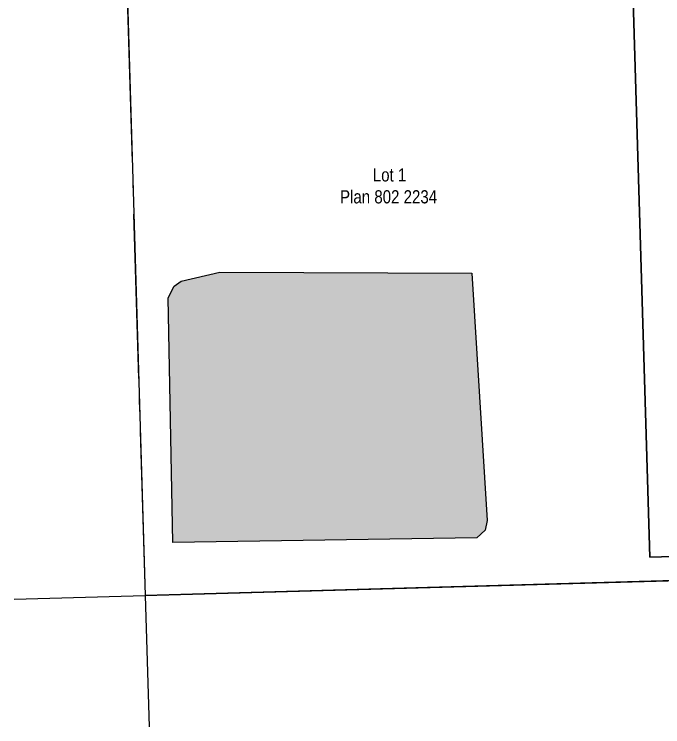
# Model space of a CAD drawing. Extents: x 637295 to 638874, y 5971243 to 5973352.
# Drawn here: x 637505 to 637998, y 5971565 to 5972107 of the extents above; entities that cross this region are included whole.
import ezdxf

# ---------------------------------------------------------------- set-up
doc = ezdxf.new("R2010")
doc.units = 0
doc.header["$LTSCALE"] = 5
doc.linetypes.add('foc-QUARTERLINE', pattern=[33, 25, -3, 2, -3])
for name, color, linetype in [('L-SEC', 7, 'Continuous'), ('L-SECQ', 8, 'foc-QUARTERLINE'), ('L-TITLEDB', 4, 'Continuous'), ('L-TITLEDB-T', 4, 'Continuous'), ('T-WATER', 160, 'Continuous'), ('T-WATER-H', 133, 'Continuous')]:
    doc.layers.add(name, color=color, linetype=linetype)
doc.styles.add('80L', font='ARIALN.TTF', dxfattribs={"height": 10})

msp = doc.modelspace()

# ---------------------------------------------------------------- hatches: boundary and pattern name
at = {"layer": 'T-WATER-H'}
h = msp.add_hatch(color=256, dxfattribs=at)
h.dxf.hatch_style = 1
h.paths.add_polyline_path([(637856.918, 5971708.933), (637625.616, 5971705.514), (637622.165, 5971891.446), (637626.594, 5971900.275), (637632.007, 5971904.2), (637661.535, 5971911.066), (637853.119, 5971910.313), (637864.792, 5971722.179), (637863.315, 5971714.821)])

# ---------------------------------------------------------------- linework, layer by layer
at = {"layer": 'L-SEC'}
msp.add_line((637504.996, 5971662.33), (638410.964, 5971687.865), dxfattribs=at)
at = {"layer": 'L-SECQ'}
for p, q in [((637604.76, 5971665.142), (637580.818, 5972467.783)), ((637607.847, 5971565.275), (637604.76, 5971665.142))]:
    msp.add_line(p, q, dxfattribs=at)
at = {"layer": 'L-TITLEDB', "flags": 128}
for points in [[(637591.407, 5972118.256), (637966.951, 5972216.123), (637973.242, 5972210.923), (637988.616, 5971694.3), (638400.36, 5971705.86), (638400.913, 5971687.582), (637604.928, 5971665.205)], [(637973.242, 5972210.923), (638321.011, 5971924.078), (638393.684, 5971926.296), (638400.36, 5971705.86), (637988.616, 5971694.3)]]:
    msp.add_lwpolyline(points, close=True, dxfattribs=at)
at = {"layer": 'T-WATER', "flags": 128}
msp.add_lwpolyline([(637856.918, 5971708.933), (637625.616, 5971705.514), (637622.165, 5971891.446), (637626.594, 5971900.275), (637632.007, 5971904.2), (637661.535, 5971911.066), (637853.119, 5971910.313), (637864.792, 5971722.179), (637863.315, 5971714.821), (637856.918, 5971708.933)], close=True, dxfattribs=at)

# ---------------------------------------------------------------- texts
at = {"layer": 'L-TITLEDB-T', "insert": (637752.394, 5971989.949), "char_height": 9.9973, "attachment_point": 1, "style": '80L'}
msp.add_mtext_dynamic_manual_height_columns('\\pi25.43535;Lot 1\\P\\pi0.48984;Plan 802 2234', width=73.40895, gutter_width=49.986, heights=[0], dxfattribs=at)

doc.saveas('drawing.dxf')
